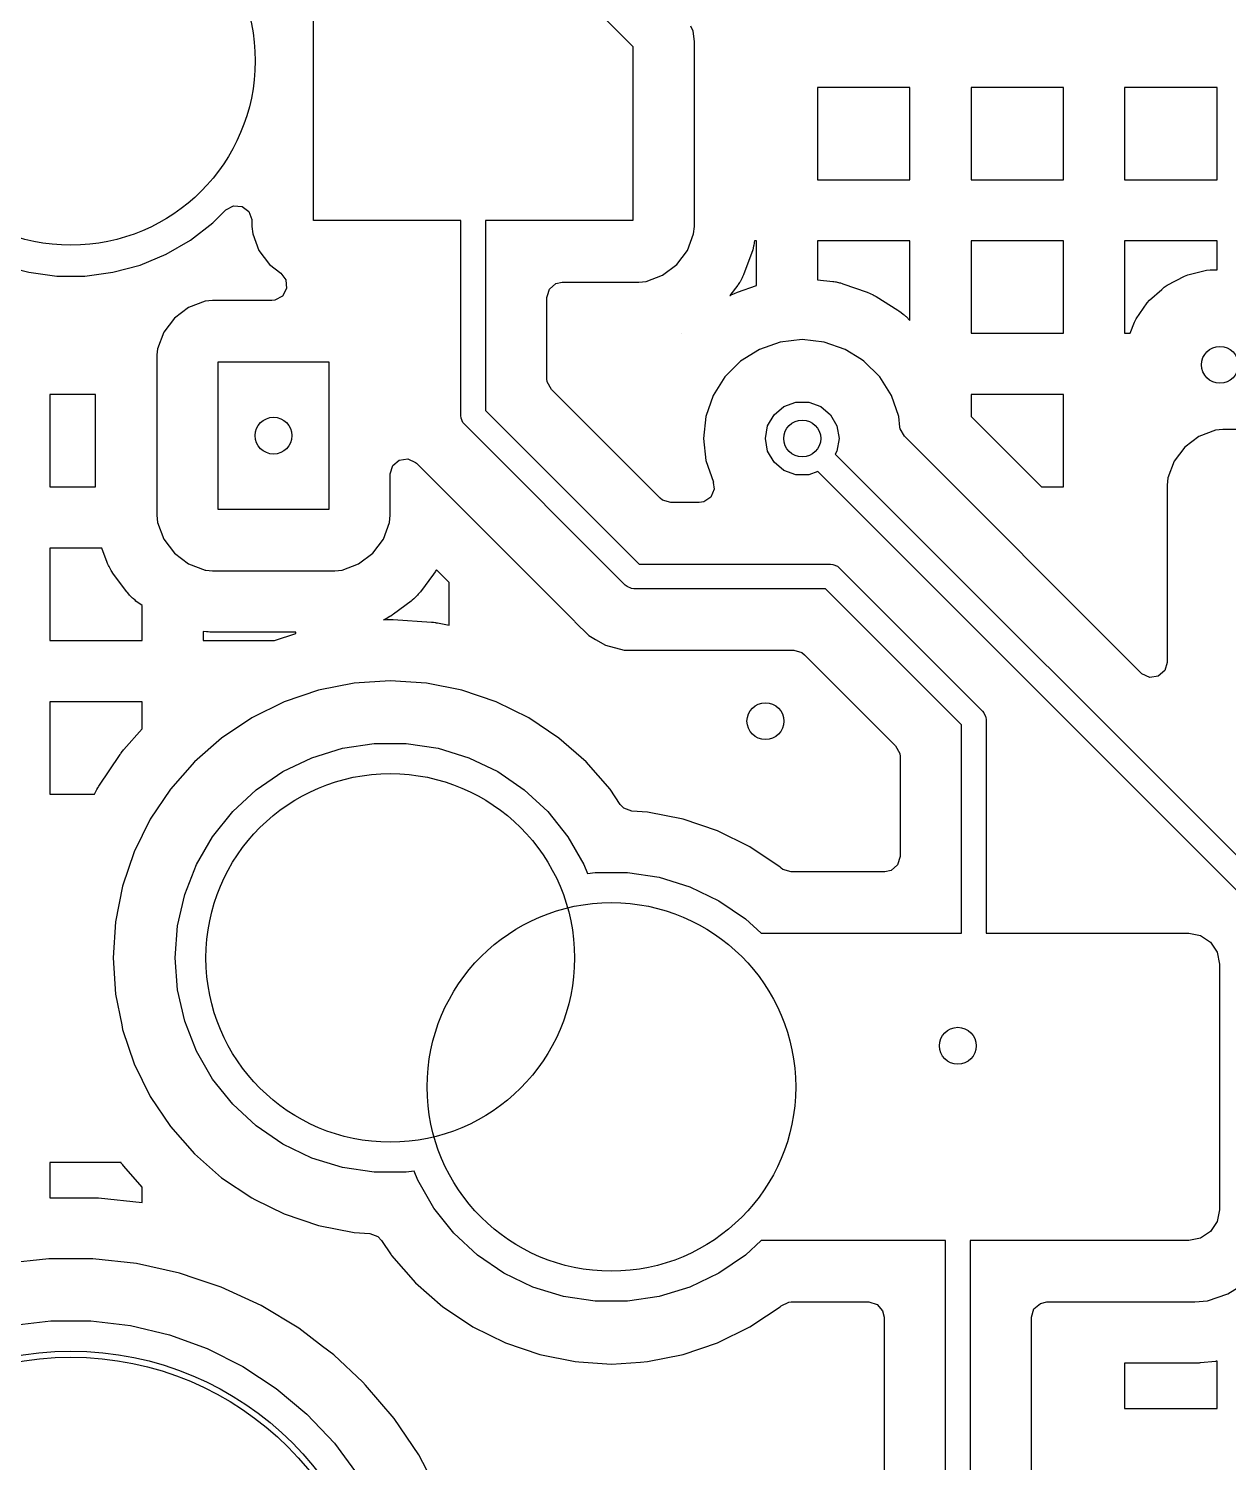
# Model space of a CAD drawing. Extents: x 2.49 to 8.57, y -5.87 to -1.87.
# Drawn here: x 5.344 to 5.7284, y -2.8621 to -2.4028 of the extents above; entities that cross this region are included whole.
import ezdxf

# ---------------------------------------------------------------- set-up
doc = ezdxf.new("R2010")
doc.units = 0
doc.header["$MEASUREMENT"] = 0
doc.layers.add('BLACK', color=7, linetype='CONTINUOUS')

msp = doc.modelspace()

# ---------------------------------------------------------------- linework, layer by layer
at = {"layer": 'BLACK', "linetype": 'CONTINUOUS'}
for p, q in [((5.49102, -2.36192), (5.5376, -2.4085)), ((5.43524, -2.46429), (5.43524, -2.36749)), ((5.55689, -2.40357), (5.55622, -2.40197)), ((5.5573, -2.40688), (5.55689, -2.40357)), ((5.5573, -2.45118), (5.5573, -2.40688)), ((5.5376, -2.4085), (5.5376, -2.46429)), ((5.62638, -2.42158), (5.59678, -2.42158)), ((5.59678, -2.42158), (5.59678, -2.45118)), ((5.62638, -2.45118), (5.62638, -2.42158)), ((5.6756, -2.42158), (5.64599, -2.42158)), ((5.64599, -2.42158), (5.64599, -2.45118)), ((5.6756, -2.45118), (5.6756, -2.42158)), ((5.72481, -2.42158), (5.6952, -2.42158)), ((5.6952, -2.42158), (5.6952, -2.45118)), ((5.72481, -2.45118), (5.72481, -2.42158)), ((5.5573, -2.46617), (5.5573, -2.45118)), ((5.59678, -2.45118), (5.62638, -2.45118)), ((5.64599, -2.45118), (5.6756, -2.45118)), ((5.6952, -2.45118), (5.72481, -2.45118)), ((5.40302, -2.46503), (5.4072, -2.46085)), ((5.4072, -2.46085), (5.40961, -2.45953)), ((5.40961, -2.45953), (5.41236, -2.45973)), ((5.41236, -2.45973), (5.41456, -2.46138)), ((5.41456, -2.46138), (5.41552, -2.46395)), ((5.39585, -2.47053), (5.40302, -2.46503)), ((5.41552, -2.46395), (5.41553, -2.4643)), ((5.41553, -2.4643), (5.41553, -2.46617)), ((5.41553, -2.46617), (5.41553, -2.46617)), ((5.41553, -2.46617), (5.41578, -2.46852)), ((5.48248, -2.46429), (5.43524, -2.46429)), ((5.48248, -2.52675), (5.48248, -2.46429)), ((5.5376, -2.46429), (5.49035, -2.46429)), ((5.49035, -2.46429), (5.49035, -2.52512)), ((5.55705, -2.46852), (5.5573, -2.46617)), ((5.38803, -2.47505), (5.39585, -2.47053)), ((5.41578, -2.46852), (5.41776, -2.47383)), ((5.55507, -2.47383), (5.55705, -2.46852)), ((5.57648, -2.47122), (5.57644, -2.47152)), ((5.57653, -2.47079), (5.57648, -2.47122)), ((5.57717, -2.47079), (5.57653, -2.47079)), ((5.57717, -2.4832), (5.57717, -2.47079)), ((5.62638, -2.47079), (5.59678, -2.47079)), ((5.59678, -2.47079), (5.59678, -2.4832)), ((5.62638, -2.49629), (5.62638, -2.47079)), ((5.6756, -2.47079), (5.64599, -2.47079)), ((5.64599, -2.47079), (5.64599, -2.50039)), ((5.6756, -2.50039), (5.6756, -2.47079)), ((5.72481, -2.47079), (5.6952, -2.47079)), ((5.6952, -2.47079), (5.6952, -2.50039)), ((5.72481, -2.48), (5.72481, -2.47079)), ((5.37968, -2.4785), (5.38803, -2.47505)), ((5.41776, -2.47383), (5.41776, -2.47383)), ((5.41776, -2.47383), (5.42116, -2.47836)), ((5.55168, -2.47836), (5.55507, -2.47383)), ((5.57564, -2.47479), (5.5732, -2.48133)), ((5.57573, -2.47451), (5.57564, -2.47479)), ((5.57591, -2.47392), (5.57573, -2.47451)), ((5.57599, -2.47362), (5.57591, -2.47392)), ((5.57627, -2.47243), (5.57599, -2.47362)), ((5.57633, -2.47213), (5.57627, -2.47243)), ((5.57644, -2.47152), (5.57633, -2.47213)), ((5.33528, -2.4785), (5.34401, -2.48084)), ((5.37095, -2.48084), (5.37968, -2.4785)), ((5.42116, -2.47836), (5.42116, -2.47836)), ((5.42116, -2.47836), (5.42477, -2.48107)), ((5.54714, -2.48176), (5.55168, -2.47836)), ((5.71544, -2.48163), (5.72147, -2.48014)), ((5.72147, -2.48014), (5.72264, -2.48)), ((5.72264, -2.48), (5.72481, -2.48)), ((5.34401, -2.48084), (5.35296, -2.48202)), ((5.35296, -2.48202), (5.35296, -2.48202)), ((5.35296, -2.48202), (5.362, -2.48202)), ((5.362, -2.48202), (5.37095, -2.48084)), ((5.362, -2.48202), (5.362, -2.48202)), ((5.42477, -2.48107), (5.42642, -2.48327)), ((5.42642, -2.48327), (5.42662, -2.48601)), ((5.51083, -2.48623), (5.51291, -2.48443)), ((5.51291, -2.48443), (5.51494, -2.48399)), ((5.51494, -2.48399), (5.53948, -2.48399)), ((5.53948, -2.48399), (5.54183, -2.48374)), ((5.53948, -2.48399), (5.53948, -2.48399)), ((5.54183, -2.48374), (5.54714, -2.48176)), ((5.57119, -2.48501), (5.56872, -2.48831)), ((5.57113, -2.4872), (5.57717, -2.48508)), ((5.57139, -2.48473), (5.57119, -2.48501)), ((5.57177, -2.48414), (5.57139, -2.48473)), ((5.57194, -2.48384), (5.57177, -2.48414)), ((5.57261, -2.48261), (5.57194, -2.48384)), ((5.57277, -2.4823), (5.57261, -2.48261)), ((5.57306, -2.48166), (5.57277, -2.4823)), ((5.5732, -2.48133), (5.57306, -2.48166)), ((5.57717, -2.48508), (5.57717, -2.4832)), ((5.59678, -2.4832), (5.60169, -2.48375)), ((5.60169, -2.48375), (5.60196, -2.48379)), ((5.60196, -2.48379), (5.60251, -2.48388)), ((5.60251, -2.48388), (5.60277, -2.48394)), ((5.60277, -2.48394), (5.60385, -2.48418)), ((5.60385, -2.48418), (5.60411, -2.48425)), ((5.60411, -2.48425), (5.60464, -2.4844)), ((5.60464, -2.4844), (5.6049, -2.48449)), ((5.6049, -2.48449), (5.61265, -2.4872)), ((5.70787, -2.4856), (5.70884, -2.48493)), ((5.70884, -2.48493), (5.71434, -2.48205)), ((5.71434, -2.48205), (5.71544, -2.48163)), ((5.42288, -2.48974), (5.42185, -2.48986)), ((5.4253, -2.48843), (5.42288, -2.48974)), ((5.42662, -2.48601), (5.4253, -2.48843)), ((5.51006, -2.48887), (5.51022, -2.48831)), ((5.51006, -2.50039), (5.51006, -2.48887)), ((5.51022, -2.48831), (5.51083, -2.48623)), ((5.56872, -2.48831), (5.56888, -2.48822)), ((5.56888, -2.48822), (5.56913, -2.48809)), ((5.56913, -2.48809), (5.57012, -2.48762)), ((5.57012, -2.48762), (5.57037, -2.4875)), ((5.57037, -2.4875), (5.57088, -2.48729)), ((5.57088, -2.48729), (5.57113, -2.4872)), ((5.61265, -2.4872), (5.6129, -2.48729)), ((5.6129, -2.48729), (5.61341, -2.4875)), ((5.61341, -2.4875), (5.61366, -2.48762)), ((5.61366, -2.48762), (5.61465, -2.48809)), ((5.61465, -2.48809), (5.6149, -2.48822)), ((5.6149, -2.48822), (5.61538, -2.48849)), ((5.61538, -2.48849), (5.61562, -2.48863)), ((5.61562, -2.48863), (5.62256, -2.49299)), ((5.70244, -2.4906), (5.70322, -2.48972)), ((5.70322, -2.48972), (5.70708, -2.4863)), ((5.70708, -2.4863), (5.70787, -2.4856)), ((5.39518, -2.49209), (5.39065, -2.49548)), ((5.40049, -2.49011), (5.39518, -2.49209)), ((5.39518, -2.49209), (5.39518, -2.49209)), ((5.40284, -2.48986), (5.40049, -2.49011)), ((5.42185, -2.48986), (5.40284, -2.48986)), ((5.40284, -2.48986), (5.40284, -2.48986)), ((5.62256, -2.49299), (5.62279, -2.49314)), ((5.62279, -2.49314), (5.62324, -2.49346)), ((5.62324, -2.49346), (5.62346, -2.49363)), ((5.62346, -2.49363), (5.62432, -2.49431)), ((5.62432, -2.49431), (5.62453, -2.49449)), ((5.69891, -2.49572), (5.70244, -2.4906)), ((5.39065, -2.49548), (5.38725, -2.50002)), ((5.39065, -2.49548), (5.39065, -2.49548)), ((5.62453, -2.49449), (5.62494, -2.49486)), ((5.62494, -2.49486), (5.62514, -2.49505)), ((5.62514, -2.49505), (5.62638, -2.49629)), ((5.69698, -2.50039), (5.69836, -2.49676)), ((5.69836, -2.49676), (5.69891, -2.49572)), ((5.38725, -2.50002), (5.38527, -2.50533)), ((5.38725, -2.50002), (5.38725, -2.50002)), ((5.51006, -2.51494), (5.51006, -2.50039)), ((5.5533, -2.50038), (5.55328, -2.50039)), ((5.55328, -2.50039), (5.55329, -2.50039)), ((5.55329, -2.50039), (5.5533, -2.50038)), ((5.58483, -2.50317), (5.57813, -2.50552)), ((5.59189, -2.50238), (5.58483, -2.50317)), ((5.58483, -2.50317), (5.58483, -2.50317)), ((5.59895, -2.50317), (5.59189, -2.50238)), ((5.59189, -2.50238), (5.59189, -2.50238)), ((5.60565, -2.50552), (5.59895, -2.50317)), ((5.59895, -2.50317), (5.59895, -2.50317)), ((5.64599, -2.50039), (5.6756, -2.50039)), ((5.6952, -2.50039), (5.69698, -2.50039)), ((5.38507, -2.50725), (5.38502, -2.50768)), ((5.38502, -2.50768), (5.38502, -2.50768)), ((5.38502, -2.50768), (5.38502, -2.55869)), ((5.38527, -2.50533), (5.38507, -2.50725)), ((5.57813, -2.50552), (5.57212, -2.5093)), ((5.61089, -2.50881), (5.60565, -2.50552)), ((5.40472, -2.5568), (5.40472, -2.50956)), ((5.40472, -2.50956), (5.44016, -2.50956)), ((5.44016, -2.50956), (5.44016, -2.5568)), ((5.57212, -2.5093), (5.56709, -2.51432)), ((5.61166, -2.5093), (5.61089, -2.50881)), ((5.61669, -2.51432), (5.61166, -2.5093)), ((5.51017, -2.51597), (5.51006, -2.51494)), ((5.51149, -2.51839), (5.51017, -2.51597)), ((5.56709, -2.51432), (5.56332, -2.52033)), ((5.62046, -2.52033), (5.61669, -2.51432)), ((5.36541, -2.52), (5.35071, -2.52)), ((5.35071, -2.52), (5.35071, -2.54961)), ((5.36541, -2.54961), (5.36541, -2.52)), ((5.54631, -2.55321), (5.51149, -2.51839)), ((5.56332, -2.52033), (5.56097, -2.52704)), ((5.62281, -2.52703), (5.62046, -2.52033)), ((5.6756, -2.52), (5.64599, -2.52)), ((5.64599, -2.52), (5.64599, -2.52703)), ((5.6756, -2.54961), (5.6756, -2.52)), ((5.49035, -2.52512), (5.53958, -2.57435)), ((5.58079, -2.53005), (5.58284, -2.5265)), ((5.58284, -2.5265), (5.58598, -2.52387)), ((5.58598, -2.52387), (5.58984, -2.52246)), ((5.58984, -2.52246), (5.59394, -2.52246)), ((5.59394, -2.52246), (5.5978, -2.52387)), ((5.5978, -2.52387), (5.60094, -2.5265)), ((5.60094, -2.5265), (5.60299, -2.53005)), ((5.48256, -2.52752), (5.48248, -2.52675)), ((5.48314, -2.52894), (5.48256, -2.52752)), ((5.48363, -2.52954), (5.48314, -2.52894)), ((5.53517, -2.58107), (5.48363, -2.52954)), ((5.56097, -2.52704), (5.56018, -2.53409)), ((5.56097, -2.52704), (5.56097, -2.52704)), ((5.58008, -2.53409), (5.58079, -2.53005)), ((5.60299, -2.53005), (5.6037, -2.53409)), ((5.62281, -2.52704), (5.62281, -2.52703)), ((5.6232, -2.53046), (5.62281, -2.52704)), ((5.62328, -2.53095), (5.6232, -2.53046)), ((5.6246, -2.53336), (5.62328, -2.53095)), ((5.64599, -2.52703), (5.66857, -2.54961)), ((5.56018, -2.53409), (5.56018, -2.53409)), ((5.56018, -2.53409), (5.56097, -2.54115)), ((5.58079, -2.53813), (5.58008, -2.53409)), ((5.6037, -2.53409), (5.60299, -2.53813)), ((5.7005, -2.60927), (5.6246, -2.53336)), ((5.719, -2.53343), (5.71447, -2.53682)), ((5.72431, -2.53145), (5.719, -2.53343)), ((5.719, -2.53343), (5.719, -2.53343)), ((5.72666, -2.53119), (5.72431, -2.53145)), ((5.8096, -2.53119), (5.72666, -2.53119)), ((5.72666, -2.53119), (5.72666, -2.53119)), ((5.58284, -2.54169), (5.58079, -2.53813)), ((5.60299, -2.53813), (5.60244, -2.53908)), ((5.60244, -2.53908), (5.79152, -2.72816)), ((5.71447, -2.53682), (5.71107, -2.54136)), ((5.71447, -2.53682), (5.71447, -2.53682)), ((5.45986, -2.54542), (5.46064, -2.54278)), ((5.46064, -2.54278), (5.46272, -2.54098)), ((5.46272, -2.54098), (5.46544, -2.54058)), ((5.46544, -2.54058), (5.46794, -2.54173)), ((5.46794, -2.54173), (5.4682, -2.54196)), ((5.4682, -2.54196), (5.49363, -2.5674)), ((5.56097, -2.54115), (5.56097, -2.54115)), ((5.56097, -2.54115), (5.56341, -2.54811)), ((5.58598, -2.54432), (5.58284, -2.54169)), ((5.58984, -2.54573), (5.58598, -2.54432)), ((5.59688, -2.54465), (5.59394, -2.54573)), ((5.7848, -2.73258), (5.59688, -2.54465)), ((5.71107, -2.54136), (5.70909, -2.54667)), ((5.71107, -2.54136), (5.71107, -2.54136)), ((5.45986, -2.55869), (5.45986, -2.54542)), ((5.56341, -2.54811), (5.5633, -2.54815)), ((5.5633, -2.54815), (5.56366, -2.55036)), ((5.59394, -2.54573), (5.58984, -2.54573)), ((5.70909, -2.54667), (5.70884, -2.54901)), ((5.70884, -2.54901), (5.70884, -2.54901)), ((5.70884, -2.54901), (5.70884, -2.60582)), ((5.35071, -2.54961), (5.36541, -2.54961)), ((5.54713, -2.55387), (5.54631, -2.55321)), ((5.54977, -2.55464), (5.54713, -2.55387)), ((5.56257, -2.55288), (5.56029, -2.55442)), ((5.56366, -2.55036), (5.56257, -2.55288)), ((5.66857, -2.54961), (5.6756, -2.54961)), ((5.44016, -2.5568), (5.40472, -2.5568)), ((5.55882, -2.55464), (5.54977, -2.55464)), ((5.56029, -2.55442), (5.55882, -2.55464)), ((5.38502, -2.55869), (5.38502, -2.55869)), ((5.38502, -2.55869), (5.38527, -2.56104)), ((5.38527, -2.56104), (5.38725, -2.56635)), ((5.45763, -2.56635), (5.45961, -2.56104)), ((5.45961, -2.56104), (5.45986, -2.55869)), ((5.38725, -2.56635), (5.38725, -2.56635)), ((5.38725, -2.56635), (5.39065, -2.57088)), ((5.45423, -2.57088), (5.45763, -2.56635)), ((5.49363, -2.5674), (5.51886, -2.59263)), ((5.3674, -2.56921), (5.35071, -2.56921)), ((5.35071, -2.56921), (5.35071, -2.59882)), ((5.36913, -2.57385), (5.3674, -2.56921)), ((5.39065, -2.57088), (5.39065, -2.57088)), ((5.39065, -2.57088), (5.39518, -2.57428)), ((5.4497, -2.57428), (5.45423, -2.57088)), ((5.36926, -2.57418), (5.36913, -2.57385)), ((5.36955, -2.57482), (5.36926, -2.57418)), ((5.36971, -2.57513), (5.36955, -2.57482)), ((5.37038, -2.57636), (5.36971, -2.57513)), ((5.37056, -2.57666), (5.37038, -2.57636)), ((5.37094, -2.57725), (5.37056, -2.57666)), ((5.39518, -2.57428), (5.39518, -2.57428)), ((5.39518, -2.57428), (5.40049, -2.57626)), ((5.40049, -2.57626), (5.40049, -2.57626)), ((5.40049, -2.57626), (5.40077, -2.57629)), ((5.40077, -2.57629), (5.40284, -2.57651)), ((5.40284, -2.57651), (5.44204, -2.57651)), ((5.44204, -2.57651), (5.44439, -2.57626)), ((5.44439, -2.57626), (5.4497, -2.57428)), ((5.47432, -2.57666), (5.47394, -2.57725)), ((5.4745, -2.57636), (5.47432, -2.57666)), ((5.47463, -2.57612), (5.4745, -2.57636)), ((5.47875, -2.58024), (5.47463, -2.57612)), ((5.53958, -2.57435), (5.60094, -2.57435)), ((5.60094, -2.57435), (5.60171, -2.57442)), ((5.60171, -2.57442), (5.60313, -2.57501)), ((5.60313, -2.57501), (5.60373, -2.5755)), ((5.60373, -2.5755), (5.64963, -2.62141)), ((5.37114, -2.57753), (5.37094, -2.57725)), ((5.37537, -2.58319), (5.37114, -2.57753)), ((5.47375, -2.57753), (5.46951, -2.58319)), ((5.47394, -2.57725), (5.47375, -2.57753)), ((5.47875, -2.59394), (5.47875, -2.58024)), ((5.53576, -2.58156), (5.53517, -2.58107)), ((5.53718, -2.58215), (5.53576, -2.58156)), ((5.37559, -2.58346), (5.37537, -2.58319)), ((5.37605, -2.58399), (5.37559, -2.58346)), ((5.37629, -2.58425), (5.37605, -2.58399)), ((5.37728, -2.58524), (5.37629, -2.58425)), ((5.37753, -2.58548), (5.37728, -2.58524)), ((5.37807, -2.58594), (5.37753, -2.58548)), ((5.37834, -2.58616), (5.37807, -2.58594)), ((5.38032, -2.58764), (5.37834, -2.58616)), ((5.46654, -2.58616), (5.46089, -2.59039)), ((5.46682, -2.58594), (5.46654, -2.58616)), ((5.46735, -2.58548), (5.46682, -2.58594)), ((5.4676, -2.58524), (5.46735, -2.58548)), ((5.46859, -2.58425), (5.4676, -2.58524)), ((5.46883, -2.58399), (5.46859, -2.58425)), ((5.46929, -2.58346), (5.46883, -2.58399)), ((5.46951, -2.58319), (5.46929, -2.58346)), ((5.53795, -2.58222), (5.53718, -2.58215)), ((5.59931, -2.58222), (5.53795, -2.58222)), ((5.64291, -2.62582), (5.59931, -2.58222)), ((5.38032, -2.59221), (5.38032, -2.58764)), ((5.4606, -2.59059), (5.46001, -2.59097)), ((5.46089, -2.59039), (5.4606, -2.59059)), ((5.38032, -2.59882), (5.38032, -2.59221)), ((5.45817, -2.59198), (5.45766, -2.59221)), ((5.45766, -2.59221), (5.45888, -2.59213)), ((5.45848, -2.59182), (5.45817, -2.59198)), ((5.45971, -2.59115), (5.45848, -2.59182)), ((5.45888, -2.59213), (5.45904, -2.59212)), ((5.45904, -2.59212), (5.45936, -2.59211)), ((5.45936, -2.59211), (5.45952, -2.59211)), ((5.45952, -2.59211), (5.46016, -2.59211)), ((5.46001, -2.59097), (5.45971, -2.59115)), ((5.46016, -2.59211), (5.46032, -2.59211)), ((5.46032, -2.59211), (5.46065, -2.59212)), ((5.46065, -2.59212), (5.4608, -2.59213)), ((5.4608, -2.59213), (5.47304, -2.59293)), ((5.47304, -2.59293), (5.47319, -2.59294)), ((5.47319, -2.59294), (5.47352, -2.59297)), ((5.47352, -2.59297), (5.47367, -2.59299)), ((5.47367, -2.59299), (5.47431, -2.59308)), ((5.47431, -2.59308), (5.47447, -2.5931)), ((5.47447, -2.5931), (5.47479, -2.59315)), ((5.47479, -2.59315), (5.47494, -2.59318)), ((5.47494, -2.59318), (5.47875, -2.59394)), ((5.51886, -2.59263), (5.51886, -2.59263)), ((5.51886, -2.59263), (5.51903, -2.5928)), ((5.51903, -2.5928), (5.51903, -2.5928)), ((5.51903, -2.5928), (5.52344, -2.5972)), ((5.35071, -2.59882), (5.38032, -2.59882)), ((5.401, -2.59603), (5.39993, -2.59592)), ((5.39993, -2.59592), (5.39993, -2.59882)), ((5.39993, -2.59882), (5.42276, -2.59882)), ((5.40113, -2.59604), (5.401, -2.59603)), ((5.4014, -2.59607), (5.40113, -2.59604)), ((5.40153, -2.59607), (5.4014, -2.59607)), ((5.40205, -2.5961), (5.40153, -2.59607)), ((5.40218, -2.59611), (5.40205, -2.5961)), ((5.40245, -2.59611), (5.40218, -2.59611)), ((5.40258, -2.59612), (5.40245, -2.59611)), ((5.42953, -2.59612), (5.40258, -2.59612)), ((5.42276, -2.59882), (5.42953, -2.59652)), ((5.42953, -2.59652), (5.42953, -2.59612)), ((5.52344, -2.5972), (5.52344, -2.5972)), ((5.52344, -2.5972), (5.52344, -2.5972)), ((5.52344, -2.5972), (5.5235, -2.59724)), ((5.5235, -2.59724), (5.52566, -2.59849)), ((5.52566, -2.59849), (5.52883, -2.60032)), ((5.52883, -2.60032), (5.53484, -2.60193)), ((5.53484, -2.60193), (5.53484, -2.60193)), ((5.53484, -2.60193), (5.54146, -2.60193)), ((5.54146, -2.60193), (5.54146, -2.60193)), ((5.54146, -2.60193), (5.58913, -2.60193)), ((5.58913, -2.60193), (5.59177, -2.6027)), ((5.59177, -2.6027), (5.59258, -2.60336)), ((5.59258, -2.60336), (5.62178, -2.63256)), ((5.70806, -2.60846), (5.70598, -2.61026)), ((5.70884, -2.60582), (5.70806, -2.60846)), ((5.44825, -2.61247), (5.43686, -2.61474)), ((5.45984, -2.61171), (5.44825, -2.61247)), ((5.44825, -2.61247), (5.44825, -2.61247)), ((5.44825, -2.61247), (5.44825, -2.61247)), ((5.44825, -2.61247), (5.44825, -2.61247)), ((5.44825, -2.61247), (5.44825, -2.61247)), ((5.47143, -2.61247), (5.45984, -2.61171)), ((5.45984, -2.61171), (5.45984, -2.61171)), ((5.48282, -2.61474), (5.47143, -2.61247)), ((5.47143, -2.61247), (5.47143, -2.61247)), ((5.47143, -2.61247), (5.47143, -2.61247)), ((5.70076, -2.60951), (5.7005, -2.60927)), ((5.70326, -2.61065), (5.70076, -2.60951)), ((5.70598, -2.61026), (5.70326, -2.61065)), ((5.43686, -2.61474), (5.42586, -2.61847)), ((5.43686, -2.61474), (5.43686, -2.61474)), ((5.49382, -2.61847), (5.48282, -2.61474)), ((5.48282, -2.61474), (5.48282, -2.61474)), ((5.48282, -2.61474), (5.48282, -2.61474)), ((5.38032, -2.61843), (5.35071, -2.61843)), ((5.35071, -2.61843), (5.35071, -2.64803)), ((5.38032, -2.62707), (5.38032, -2.61843)), ((5.42586, -2.61847), (5.41545, -2.62361)), ((5.50424, -2.62361), (5.49382, -2.61847)), ((5.64963, -2.62141), (5.65012, -2.622)), ((5.65012, -2.622), (5.65062, -2.62321)), ((5.37445, -2.63377), (5.38032, -2.62707)), ((5.41545, -2.62361), (5.40579, -2.63006)), ((5.5139, -2.63006), (5.50424, -2.62361)), ((5.50424, -2.62361), (5.50424, -2.62361)), ((5.64291, -2.69263), (5.64291, -2.62582)), ((5.65062, -2.62321), (5.65071, -2.62342)), ((5.65071, -2.62342), (5.65079, -2.62419)), ((5.65079, -2.62419), (5.65079, -2.69263)), ((5.40579, -2.63006), (5.39706, -2.63772)), ((5.44451, -2.63334), (5.45469, -2.6318)), ((5.45469, -2.6318), (5.46499, -2.6318)), ((5.46499, -2.6318), (5.47517, -2.63334)), ((5.52263, -2.63772), (5.5139, -2.63006)), ((5.36647, -2.64548), (5.37327, -2.63529)), ((5.37327, -2.63529), (5.37337, -2.63516)), ((5.37337, -2.63516), (5.37355, -2.6349)), ((5.37355, -2.6349), (5.37365, -2.63477)), ((5.37365, -2.63477), (5.37404, -2.63426)), ((5.37404, -2.63426), (5.37414, -2.63414)), ((5.37414, -2.63414), (5.37434, -2.63389)), ((5.37434, -2.63389), (5.37445, -2.63377)), ((5.42539, -2.64084), (5.43467, -2.63637)), ((5.43467, -2.63637), (5.44451, -2.63334)), ((5.47517, -2.63334), (5.48501, -2.63637)), ((5.48501, -2.63637), (5.49429, -2.64084)), ((5.62178, -2.63256), (5.6231, -2.63497)), ((5.6231, -2.63497), (5.62321, -2.63601)), ((5.62321, -2.63601), (5.62321, -2.65333)), ((5.39706, -2.63772), (5.3894, -2.64645)), ((5.41689, -2.64664), (5.42539, -2.64084)), ((5.49429, -2.64084), (5.5028, -2.64664)), ((5.53029, -2.64645), (5.52263, -2.63772)), ((5.36613, -2.64603), (5.36621, -2.64589)), ((5.36621, -2.64589), (5.36638, -2.64562)), ((5.36638, -2.64562), (5.36647, -2.64548)), ((5.35071, -2.64803), (5.36507, -2.64803)), ((5.36507, -2.64803), (5.3655, -2.64715)), ((5.3655, -2.64715), (5.36558, -2.64701)), ((5.36558, -2.64701), (5.36573, -2.64672)), ((5.36573, -2.64672), (5.36581, -2.64658)), ((5.36581, -2.64658), (5.36613, -2.64603)), ((5.3894, -2.64645), (5.38295, -2.65611)), ((5.40934, -2.65364), (5.41689, -2.64664)), ((5.5028, -2.64664), (5.51035, -2.65364)), ((5.53354, -2.65132), (5.53029, -2.64645)), ((5.53029, -2.64645), (5.53029, -2.64645)), ((5.53029, -2.64645), (5.53029, -2.64645)), ((5.40292, -2.66169), (5.40934, -2.65364)), ((5.51035, -2.65364), (5.51677, -2.66169)), ((5.5347, -2.65254), (5.53354, -2.65132)), ((5.53728, -2.65348), (5.5347, -2.65254)), ((5.5423, -2.65381), (5.53728, -2.65348)), ((5.55369, -2.65608), (5.5423, -2.65381)), ((5.5423, -2.65381), (5.5423, -2.65381)), ((5.5423, -2.65381), (5.5423, -2.65381)), ((5.62321, -2.65333), (5.62321, -2.66805)), ((5.38295, -2.65611), (5.37781, -2.66653)), ((5.56469, -2.65981), (5.55369, -2.65608)), ((5.55369, -2.65608), (5.55369, -2.65608)), ((5.55369, -2.65608), (5.55369, -2.65608)), ((5.39777, -2.67061), (5.40292, -2.66169)), ((5.51677, -2.66169), (5.52192, -2.67061)), ((5.5751, -2.66495), (5.56469, -2.65981)), ((5.37781, -2.66653), (5.37408, -2.67752)), ((5.5751, -2.66495), (5.5751, -2.66495)), ((5.58476, -2.6714), (5.5751, -2.66495)), ((5.62321, -2.66805), (5.62243, -2.67068)), ((5.39401, -2.6802), (5.39777, -2.67061)), ((5.52192, -2.67061), (5.52306, -2.67352)), ((5.52306, -2.67352), (5.52556, -2.67314)), ((5.52556, -2.67314), (5.53586, -2.67314)), ((5.53586, -2.67314), (5.54604, -2.67467)), ((5.58512, -2.67172), (5.58476, -2.6714)), ((5.58476, -2.6714), (5.58476, -2.6714)), ((5.58476, -2.6714), (5.58476, -2.6714)), ((5.5857, -2.67215), (5.58512, -2.67172)), ((5.58834, -2.67293), (5.5857, -2.67215)), ((5.61833, -2.67293), (5.58834, -2.67293)), ((5.62035, -2.67249), (5.61833, -2.67293)), ((5.62243, -2.67068), (5.62035, -2.67249)), ((5.37408, -2.67752), (5.37181, -2.68892)), ((5.37408, -2.67752), (5.37408, -2.67752)), ((5.54604, -2.67467), (5.55588, -2.67771)), ((5.55588, -2.67771), (5.56516, -2.68218)), ((5.39171, -2.69024), (5.39401, -2.6802)), ((5.56516, -2.68218), (5.57367, -2.68798)), ((5.37181, -2.68892), (5.37105, -2.70051)), ((5.37181, -2.68892), (5.37181, -2.68892)), ((5.39094, -2.70051), (5.39171, -2.69024)), ((5.57367, -2.68798), (5.57868, -2.69263)), ((5.57868, -2.69263), (5.64291, -2.69263)), ((5.65079, -2.69263), (5.71575, -2.69263)), ((5.71575, -2.69263), (5.71951, -2.69338)), ((5.71951, -2.69338), (5.72271, -2.69551)), ((5.72271, -2.69551), (5.72484, -2.69871)), ((5.37105, -2.70051), (5.37105, -2.70051)), ((5.37105, -2.70051), (5.37181, -2.71209)), ((5.39171, -2.71077), (5.39094, -2.70051)), ((5.72484, -2.69871), (5.72559, -2.70247)), ((5.72559, -2.70247), (5.72559, -2.78121)), ((5.37181, -2.71209), (5.37181, -2.7121)), ((5.37181, -2.7121), (5.37181, -2.7121)), ((5.37181, -2.7121), (5.37378, -2.72201)), ((5.39401, -2.72081), (5.39171, -2.71077)), ((5.37378, -2.72201), (5.37408, -2.72349)), ((5.37408, -2.72349), (5.37408, -2.72349)), ((5.37408, -2.72349), (5.37781, -2.73449)), ((5.39777, -2.7304), (5.39401, -2.72081)), ((5.40292, -2.73932), (5.39777, -2.7304)), ((5.37781, -2.73449), (5.38295, -2.7449)), ((5.40934, -2.74737), (5.40292, -2.73932)), ((5.38295, -2.7449), (5.38295, -2.7449)), ((5.38295, -2.7449), (5.3894, -2.75456)), ((5.41689, -2.75437), (5.40934, -2.74737)), ((5.3894, -2.75456), (5.39706, -2.76329)), ((5.42539, -2.76017), (5.41689, -2.75437)), ((5.43467, -2.76464), (5.42539, -2.76017)), ((5.39706, -2.76329), (5.40579, -2.77095)), ((5.44451, -2.76768), (5.43467, -2.76464)), ((5.37352, -2.76606), (5.35071, -2.76606)), ((5.35071, -2.76606), (5.35071, -2.77734)), ((5.37355, -2.76611), (5.37352, -2.76606)), ((5.37365, -2.76624), (5.37355, -2.76611)), ((5.37404, -2.76675), (5.37365, -2.76624)), ((5.37414, -2.76687), (5.37404, -2.76675)), ((5.37434, -2.76712), (5.37414, -2.76687)), ((5.37445, -2.76725), (5.37434, -2.76712)), ((5.38032, -2.77394), (5.37445, -2.76725)), ((5.45469, -2.76921), (5.44451, -2.76768)), ((5.46499, -2.76921), (5.45469, -2.76921)), ((5.46749, -2.76883), (5.46499, -2.76921)), ((5.46863, -2.77174), (5.46749, -2.76883)), ((5.38032, -2.77894), (5.38032, -2.77394)), ((5.40579, -2.77095), (5.41545, -2.7774)), ((5.47378, -2.78066), (5.46863, -2.77174)), ((5.35071, -2.77734), (5.36479, -2.77734)), ((5.36479, -2.77734), (5.36492, -2.77734)), ((5.36492, -2.77734), (5.36519, -2.77735)), ((5.36519, -2.77735), (5.36532, -2.77735)), ((5.36532, -2.77735), (5.36585, -2.77738)), ((5.36585, -2.77738), (5.36598, -2.77739)), ((5.36598, -2.77739), (5.36625, -2.77741)), ((5.36625, -2.77741), (5.36638, -2.77742)), ((5.36638, -2.77742), (5.38032, -2.77894)), ((5.41545, -2.7774), (5.41545, -2.7774)), ((5.41545, -2.7774), (5.41648, -2.77791)), ((5.41648, -2.77791), (5.42586, -2.78254)), ((5.42586, -2.78254), (5.43686, -2.78627)), ((5.4802, -2.78871), (5.47378, -2.78066)), ((5.72559, -2.78121), (5.72484, -2.78498)), ((5.43686, -2.78627), (5.44825, -2.78854)), ((5.72271, -2.78817), (5.71951, -2.79031)), ((5.72484, -2.78498), (5.72271, -2.78817)), ((5.44825, -2.78854), (5.45327, -2.78887)), ((5.45327, -2.78887), (5.45585, -2.78981)), ((5.45585, -2.78981), (5.45701, -2.79103)), ((5.45701, -2.79103), (5.46011, -2.79567)), ((5.48775, -2.79571), (5.4802, -2.78871)), ((5.57868, -2.79106), (5.57367, -2.79571)), ((5.6378, -2.79106), (5.57868, -2.79106)), ((5.6378, -2.96106), (5.6378, -2.79106)), ((5.71575, -2.79106), (5.64567, -2.79106)), ((5.64567, -2.79106), (5.64567, -2.96269)), ((5.71951, -2.79031), (5.71575, -2.79106)), ((5.35044, -2.79694), (5.33643, -2.79847)), ((5.36453, -2.79694), (5.35044, -2.79694)), ((5.35044, -2.79694), (5.35044, -2.79694)), ((5.37853, -2.79847), (5.36453, -2.79694)), ((5.36453, -2.79694), (5.36453, -2.79694)), ((5.46011, -2.79567), (5.46026, -2.7959)), ((5.46026, -2.7959), (5.46792, -2.80463)), ((5.49626, -2.80151), (5.48775, -2.79571)), ((5.57367, -2.79571), (5.56516, -2.80151)), ((5.39229, -2.8015), (5.37853, -2.79847)), ((5.39764, -2.8033), (5.39229, -2.8015)), ((5.50554, -2.80598), (5.49626, -2.80151)), ((5.56516, -2.80151), (5.55588, -2.80598)), ((5.40565, -2.80599), (5.39764, -2.8033)), ((5.41843, -2.81191), (5.40565, -2.80599)), ((5.40565, -2.80599), (5.40565, -2.80599)), ((5.40565, -2.80599), (5.40565, -2.80599)), ((5.46792, -2.80463), (5.47666, -2.81229)), ((5.51538, -2.80901), (5.50554, -2.80598)), ((5.55588, -2.80598), (5.54604, -2.80901)), ((5.72832, -2.80818), (5.7342, -2.80455)), ((5.52556, -2.81055), (5.51538, -2.80901)), ((5.53586, -2.81055), (5.52556, -2.81055)), ((5.54604, -2.80901), (5.53586, -2.81055)), ((5.58512, -2.81197), (5.58762, -2.81082)), ((5.58762, -2.81082), (5.58834, -2.81076)), ((5.58834, -2.81076), (5.61321, -2.81076)), ((5.61321, -2.81076), (5.61585, -2.81154)), ((5.66615, -2.813), (5.66823, -2.8112)), ((5.66823, -2.8112), (5.67026, -2.81076)), ((5.67026, -2.81076), (5.71772, -2.81076)), ((5.71772, -2.81076), (5.72176, -2.81035)), ((5.71772, -2.81076), (5.71772, -2.81076)), ((5.72176, -2.81035), (5.72832, -2.80818)), ((5.41844, -2.81191), (5.41843, -2.81191)), ((5.43051, -2.81917), (5.41844, -2.81191)), ((5.41844, -2.81191), (5.41844, -2.81191)), ((5.41844, -2.81191), (5.41844, -2.81191)), ((5.47666, -2.81229), (5.48458, -2.81758)), ((5.5751, -2.81874), (5.58045, -2.81517)), ((5.58045, -2.81517), (5.58476, -2.81229)), ((5.58476, -2.81229), (5.58512, -2.81197)), ((5.58476, -2.81229), (5.58476, -2.81229)), ((5.58476, -2.81229), (5.58476, -2.81229)), ((5.58476, -2.81229), (5.58476, -2.81229)), ((5.61585, -2.81154), (5.61765, -2.81362)), ((5.61765, -2.81362), (5.61809, -2.81564)), ((5.61809, -2.81564), (5.61809, -2.89233)), ((5.66537, -2.81564), (5.66615, -2.813)), ((5.66537, -2.82128), (5.66537, -2.81564)), ((5.33834, -2.81832), (5.35107, -2.81683)), ((5.35107, -2.81683), (5.36389, -2.81683)), ((5.36389, -2.81683), (5.37662, -2.81832)), ((5.37662, -2.81832), (5.3891, -2.82128)), ((5.43815, -2.82499), (5.43051, -2.81917)), ((5.48458, -2.81758), (5.48631, -2.81874)), ((5.48631, -2.81874), (5.49673, -2.82388)), ((5.56469, -2.82388), (5.5751, -2.81874)), ((5.3891, -2.82128), (5.40114, -2.82566)), ((5.44173, -2.8277), (5.43815, -2.82499)), ((5.49673, -2.82388), (5.50773, -2.82761)), ((5.55369, -2.82761), (5.56469, -2.82388)), ((5.66537, -2.83037), (5.66537, -2.82128)), ((5.40114, -2.82566), (5.4126, -2.83142)), ((5.451, -2.83648), (5.44173, -2.8277)), ((5.44173, -2.8277), (5.44173, -2.8277)), ((5.44173, -2.8277), (5.44173, -2.8277)), ((5.50773, -2.82761), (5.51912, -2.82988)), ((5.5423, -2.82988), (5.55369, -2.82761)), ((5.4126, -2.83142), (5.42331, -2.83846)), ((5.51912, -2.82988), (5.52023, -2.82995)), ((5.52023, -2.82995), (5.53071, -2.83064)), ((5.53071, -2.83064), (5.53999, -2.83003)), ((5.53071, -2.83064), (5.53071, -2.83064)), ((5.53071, -2.83064), (5.53071, -2.83064)), ((5.53999, -2.83003), (5.5423, -2.82988)), ((5.66537, -2.89409), (5.66537, -2.83037)), ((5.71797, -2.83037), (5.6952, -2.83037)), ((5.6952, -2.83037), (5.6952, -2.84488)), ((5.71809, -2.83037), (5.71797, -2.83037)), ((5.71834, -2.83036), (5.71809, -2.83037)), ((5.71846, -2.83036), (5.71834, -2.83036)), ((5.71896, -2.83033), (5.71846, -2.83036)), ((5.71909, -2.83032), (5.71896, -2.83033)), ((5.71934, -2.8303), (5.71909, -2.83032)), ((5.71946, -2.83029), (5.71934, -2.8303)), ((5.72429, -2.8298), (5.71946, -2.83029)), ((5.72455, -2.82976), (5.72429, -2.8298)), ((5.72481, -2.82972), (5.72455, -2.82976)), ((5.72481, -2.84488), (5.72481, -2.82972)), ((5.42331, -2.83846), (5.43313, -2.8467)), ((5.45196, -2.83739), (5.451, -2.83648)), ((5.46108, -2.84813), (5.45196, -2.83739)), ((5.43313, -2.8467), (5.44193, -2.85603)), ((5.6952, -2.84488), (5.72481, -2.84488)), ((5.46898, -2.85979), (5.46108, -2.84813)), ((5.46108, -2.84813), (5.46108, -2.84813)), ((5.46108, -2.84813), (5.46108, -2.84813)), ((5.44193, -2.85603), (5.44958, -2.86631)), ((5.47154, -2.86462), (5.46898, -2.85979)), ((5.46898, -2.85979), (5.46898, -2.85979)), ((5.46898, -2.85979), (5.46898, -2.85979))]:
    msp.add_line(p, q, dxfattribs=at)
at = {"layer": 'BLACK'}
for centre, radius in [((5.35748, -2.4131), 0.05906), ((5.72575, -2.51047), 0.00591), ((5.42244, -2.53318), 0.00591), ((5.59189, -2.53409), 0.00591), ((5.58008, -2.62465), 0.00591), ((5.45984, -2.70051), 0.05906), ((5.53071, -2.74184), 0.05906), ((5.64173, -2.72866), 0.00591), ((5.35748, -2.92688), 0.10039), ((5.35748, -2.92688), 0.09843)]:
    msp.add_circle(centre, radius, dxfattribs=at)

doc.saveas('drawing.dxf')
